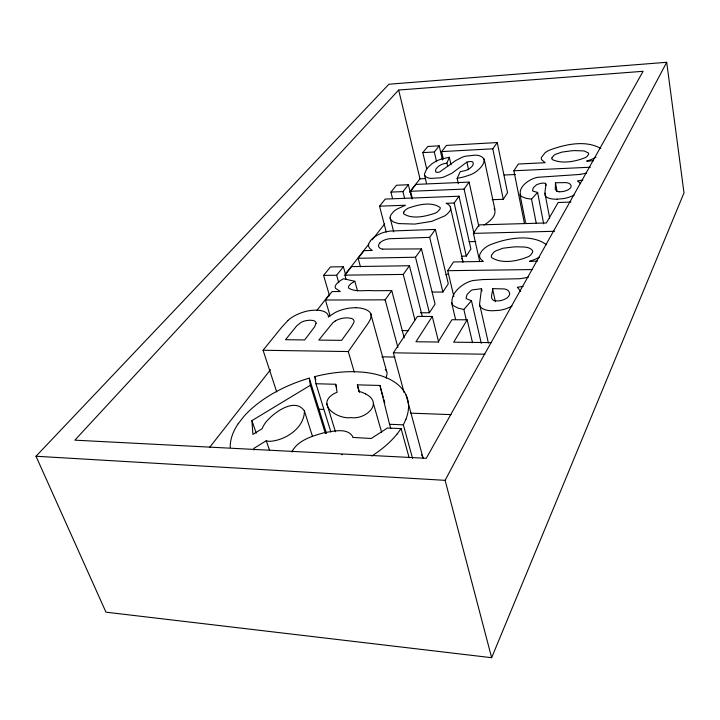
<?xml version="1.0" encoding="UTF-8"?>
<svg xmlns="http://www.w3.org/2000/svg" width="720" height="720" viewBox="0 0 720 720"><rect width="100%" height="100%" fill="white"/><g stroke="black" fill="none" stroke-linecap="round" stroke-linejoin="round"><path stroke-width="1.08" d="M365.58 393.921C384.435 403.488 364.788 420.057 351.009 417.573C338.724 419.715 315.765 405.387 333.081 394.227A13.869 7.236 -17.1 0 1 337.095 392.292L335.709 384.273L315.981 383.742L314.829 376.605A92.187 49.158 -18 0 1 354.843 371.709L362.439 372.132A92.214 49.176 -18 0 1 405.909 419.265M447.669 166.401L446.913 163.107L449.316 157.221L441.468 159.057A18.036 6.975 -13.1 0 0 436.329 161.073L431.883 163.8L427.986 167.463A62.811 24.687 -12.4 0 0 426.483 169.344L424.386 174.204L426.555 183.663M386.145 378.162L387.117 373.419A22.554 11.601 -16.2 0 0 386.631 371.448L370.701 313.65A23.139 10.944 -16 0 1 371.16 315.513L370.503 319.041L368.397 322.884L348.291 351.549L354.24 372.051M491.643 657.702L684 192.861L666.693 62.298L388.899 84.231L36 456.246L105.975 612.18L491.643 657.702L445.131 480.339L666.693 62.298M458.343 183.708L457.137 178.335L460.278 171.666L464.265 170.847A9.603 3.753 -12.8 0 0 467.604 169.65M412.533 458.298L403.335 424.827L405.972 419.265M404.127 392.661L393.363 352.818L417.456 316.422L432.27 316.458L415.953 341.757L438.138 342.009L451.935 319.734L467.172 319.797L453.69 342.18L491.4 342.603M526.239 223.047L524.376 223.101L524.646 222.651M420.453 312.759L429.399 312.768L435.06 304.074L421.452 248.904L382.788 249.111M432.153 292.086L442.899 292.023L448.299 283.734L435.33 229.437L390.537 231.03A18.495 7.902 -14.5 0 0 382.752 232.749A13.23 5.634 -14.5 0 0 380.124 233.766L376.677 235.539A23.589 10.107 -14.4 0 0 375.822 236.07M461.34 256.185L466.29 256.095L470.916 248.985L459.009 196.218L385.281 199.071L379.539 206.181L386.253 232.038M492.093 199.692L503.28 199.278L507.555 192.699L497.259 142.56L446.454 145.422L441.621 151.596L443.349 159.138M479.709 261.585L473.409 233.379L479.016 224.901L546.381 222.966L558.153 202.509L570.933 202.059M453.861 296.478L447.732 270.684L453.519 261.945L483.444 261.459L481.005 259.452L479.763 257.256A22.59 10.233 -12.1 0 1 479.871 254.259L481.833 250.902L484.506 248.265A24.048 10.89 -12.1 0 1 489.033 245.295C505.593 238.302 531.081 233.298 546.426 244.674M524.376 223.101L513.864 170.775L518.337 164.025L545.211 162.711L541.575 159.669A19.971 7.866 -11 0 1 541.431 157.401L545.13 152.73A21.267 8.37 -10.9 0 1 548.964 150.345C564.768 144.396 585.531 139.671 600.813 148.509M397.89 347.427L385.155 299.835L391.734 290.601L373.149 290.727C365.256 289.881 355.923 292.455 348.786 288.234A8.712 3.933 -15.5 0 1 348.885 285.885L351.054 283.59L354.825 281.286L357.507 290.925M414.945 319.878L403.263 274.428L409.455 265.743L351.585 266.616L344.916 275.139L346.14 279.459M429.399 312.768L415.512 257.238L421.452 248.904M442.899 292.023L429.678 237.366L435.33 229.437M466.29 256.095L454.167 203.013L459.009 196.218M474.075 233.874L464.094 189.09L469.08 182.097L415.944 184.401L410.553 191.286L412.389 198.792M503.28 199.278L492.795 148.815L497.259 142.56M238.248 423.711L243.693 416.664A92.376 49.266 -18 0 1 309.276 378.144L326.511 433.566M396.981 434.214L401.085 428.58L387.405 428.013L371.241 438.489L352.755 437.427A14.085 7.722 -17.7 0 0 352.674 436.473C346.788 427.221 332.631 431.514 323.649 432.81C312.309 436.122 298.764 439.938 292.428 450.792A14.382 7.839 -18.7 0 0 292.113 452.061M370.404 240.804L368.784 243.603A22.716 9.738 -14.4 0 0 368.55 246.15L369.711 248.427L372.276 250.443L364.113 250.614L358.119 258.273L360.459 266.805M449.478 211.554L447.336 213.885A20.961 8.73 -13.5 0 1 444.33 216.09L431.703 221.373L414.819 224.082L398.475 223.578L393.219 221.886L390.546 219.366A21.843 9.036 -13.9 0 1 390.177 216.855L391.077 214.587L393.507 211.68A20.484 8.469 -13.9 0 1 397.116 209.043L405.486 205.236L379.539 206.181M209.583 447.462L270.486 369.702M316.854 310.491L329.319 294.588M345.231 274.266L368.766 244.215M372.222 239.796L384.687 223.893M409.599 192.078L419.985 178.83L425.592 178.569M330.102 315.918L325.431 300.024L332.055 291.564L340.272 291.519L335.583 288.315A11.043 4.959 -15.7 0 1 335.286 287.712A12.501 5.616 -15.6 0 1 336.303 284.274A19.692 8.865 -15.5 0 1 341.199 280.098L343.494 278.748L354.825 281.286M329.526 295.785L323.586 275.4L336.636 275.238L343.368 266.742L345.789 275.31M392.571 198.612L390.924 192.096L402.939 191.601L408.384 184.725L411.84 198.828M426.708 169.02L422.829 152.613L434.331 151.992L439.218 145.827L442.467 160.02M276.705 391.896L263.07 350.262L281.637 327.33L287.865 320.58M323.586 275.4L330.426 266.94L343.368 266.742M390.924 192.096L396.459 185.247L408.384 184.725M422.829 152.613L427.797 146.475L439.218 145.827M379.935 242.955L379.764 243.153A12.672 5.454 -14.5 0 0 382.671 249.192M466.398 320.292L463.86 309.492L471.465 300.699L466.659 298.854A7.542 3.609 -12.9 0 1 466.362 298.53A7.911 3.789 -12.9 0 1 466.074 297.99L467.118 294.381L471.195 290.385A5.355 2.547 -12.9 0 1 472.284 289.881L481.509 288.72L481.995 290.898M536.22 223.146L531.522 199.179L537.606 192.411L533.169 191.205A6.615 2.745 -11.3 0 1 532.872 190.971A6.939 2.88 -11.3 0 1 532.575 190.584L533.214 187.866L536.544 184.761A4.707 1.944 -11.3 0 1 537.471 184.347C551.259 179.91 543.339 187.812 545.391 195.471M398.664 90.036L74.853 440.163L426.267 458.307L643.095 71.298L398.664 90.036L419.985 178.83M328.329 316.908L335.097 312.57A21.933 10.35 -16 0 1 340.992 310.104A22.311 10.53 -16 0 1 349.866 308.07L353.448 307.782A28.251 13.383 -16.1 0 1 355.941 307.746M309.276 378.126L310.374 385.263L251.919 420.624L252.891 434.394L262.134 428.688A44.406 23.49 -18.4 0 1 265.734 422.37C273.132 412.974 295.011 396.657 304.416 411.021C304.452 427.959 285.399 440.433 269.766 441.351A14.121 7.443 -19.2 0 1 266.283 440.73L253.89 448.371L254.007 449.991M335.331 320.967L333.873 321.93A11.817 5.598 -16.2 0 0 332.784 322.794L318.807 340.092L341.631 340.344L351.522 326.682L353.934 322.308A12.015 5.697 -16.1 0 0 353.07 319.347A9.855 4.671 -16.1 0 0 351.09 318.357L348.048 317.916A17.55 8.352 -16.2 0 0 346.509 317.889L345.114 317.952A11.412 5.409 -16.1 0 0 335.277 320.949M484.092 225.009C489.303 221.886 497.727 215.244 494.145 208.503M467.604 169.65A8.901 3.483 -12.8 0 0 468.342 169.281C470.574 168.021 474.975 164.682 472.698 161.955A4.743 1.845 -12.7 0 0 470.988 161.55L470.475 161.532A6.093 2.376 -12.7 0 0 469.71 161.559A4.185 1.629 -12.7 0 0 466.902 162.135L451.719 173.394L443.97 176.931A13.878 5.427 -13.2 0 1 440.415 177.822L430.965 178.416A15.174 5.922 -13.2 0 1 427.923 177.813L425.718 176.697L424.494 175.032M448.488 273.843L445.905 274.725M582.93 180.027L577.935 180.882A8.955 3.717 -10.5 0 0 577.539 180.954L580.689 183.672M523.17 286.353L517.824 287.199A10.197 4.914 -11.8 0 0 517.374 287.271L520.74 291.402M446.913 163.107L444.429 163.611A8.649 3.357 -13.1 0 0 440.874 164.835C438.552 166.023 434.07 169.263 435.879 172.053A3.456 1.35 -13.2 0 0 437.274 172.323A3.888 1.512 -13.2 0 0 437.886 172.305A3.213 1.251 -13.2 0 0 439.776 171.918L455.418 160.713L462.177 157.221A12.582 4.869 -12.7 0 1 465.651 156.177L475.146 155.169A16.164 6.273 -12.7 0 1 478.782 155.547C492.39 159.417 476.127 173.943 468.621 175.302A21.195 8.298 -12.9 0 1 462.141 177.336L457.137 178.335M441.621 151.596L492.795 148.815M593.451 160.794L586.674 161.118A24.588 9.693 -10.6 0 0 595.062 157.698M513.864 170.775L590.427 167.22M504.18 175.014L515.412 174.51M559.242 191.754A6.48 2.7 -10.9 0 1 557.046 191.358L555.291 189.459L555.471 182.772L565.848 182.601A10.269 4.266 -10.9 0 1 569.808 183.897L570.933 185.274A12.267 5.103 -10.9 0 1 570.582 187.74L569.898 188.541A8.082 3.366 -10.9 0 1 567.081 190.278A9.522 3.96 -10.9 0 1 565.956 190.71L565.569 190.845A8.091 3.366 -10.9 0 1 561.231 191.709L559.242 191.754M410.553 191.286L464.094 189.09M454.167 203.013L446.112 203.301L446.94 203.688A24.165 10.062 -13.6 0 1 450.423 206.982M557.172 199.188L563.346 198.612A16.578 6.939 -10.8 0 0 568.557 197.379L571.851 196.173A17.37 7.272 -10.8 0 0 574.119 195.102M473.409 233.379L554.589 231.282M429.678 237.366L389.385 238.743A8.433 3.618 -14.5 0 0 388.161 238.95A9.36 4.023 -14.5 0 0 379.827 242.955M469.062 241.668L475.776 241.515M358.119 258.273L415.512 257.238M529.704 261.279L537.291 261.153M447.732 270.684L532.134 269.568M344.916 275.139L403.263 274.428M492.534 288.648L504.126 288.918A11.7 5.625 -12.3 0 1 508.41 290.853L509.508 292.752A13.986 6.732 -12.3 0 1 508.851 296.037L507.987 297.081A9.207 4.446 -12.2 0 1 504.648 299.277A10.845 5.229 -12.3 0 1 503.334 299.799L502.893 299.961A9.225 4.446 -12.2 0 1 497.943 300.915L495.711 300.879A7.389 3.564 -12.3 0 1 493.299 300.24C489.402 297.648 493.119 292.383 492.534 288.648L495.414 301.725M325.431 300.024L385.155 299.835M402.003 330.588L408.744 330.633M263.07 350.262L348.291 351.549M393.363 352.818L484.911 354.222M381.933 356.85L394.902 357.066M358.803 391.338L357.381 384.858L379.935 385.461L383.256 397.314M318.933 409.239L323.109 409.383M410.778 413.163L451.053 414.621M379.935 385.461L389.556 424.278L403.335 424.827M341.415 454.644L342.315 454.689M36 456.246L445.131 480.339M531.522 199.179L526.185 198.333L521.973 196.731A18.765 7.794 -11.4 0 1 520.839 195.84C517.545 187.92 527.535 180.468 534.402 178.191A12.231 5.013 -11.3 0 1 536.49 177.57A9.801 4.014 -11.4 0 1 537.633 177.309L578.736 174.519A20.088 8.1 -10.6 0 0 580.248 174.321M463.86 309.492L458.001 308.088L453.51 305.73A21.384 10.26 -12.9 0 1 452.349 304.47C449.676 294.237 460.683 284.787 469.602 281.52A13.914 6.579 -12.8 0 1 471.996 280.791A11.151 5.265 -12.8 0 1 473.301 280.494L482.679 279.567L519.417 278.739A22.788 10.611 -11.7 0 0 521.127 278.541A36.216 16.713 -11.7 0 0 528.39 277.128M251.919 420.624L256.23 433.179M266.274 440.73L269.487 450.171M304.416 411.021L312.471 436.356M310.374 385.263L325.413 433.539M314.829 376.605L315.81 379.809M315.981 383.742L330.894 432.054M326.862 403.794L335.439 431.757M335.709 384.273L336.663 387.459M357.381 384.858L359.55 392.346M373.401 403.479L381.663 432.414M336.636 275.238L338.787 282.789M389.556 424.278L390.762 428.571M383.859 399.465L384.768 402.705M401.085 428.58L409.158 457.794M406.044 394.92L423.117 458.154M391.734 290.601L404.199 337.887M390.123 217.899L393.705 231.876M409.455 265.743L422.262 316.269M432.27 316.458L438.705 342.27M402.939 191.601L404.559 198.153M451.539 302.499L455.607 319.509M467.172 319.797L472.545 342.711M434.331 151.992L436.572 161.658M471.465 300.699L481.302 343.377M488.403 343.053L479.583 304.119L481.509 288.72M449.316 157.221L451.035 164.844M466.911 162.144L468.576 169.713M469.08 182.097L478.881 226.593M484.146 158.796L494.946 209.718M519.948 194.4L525.411 221.67M537.606 192.411L543.672 223.839M544.914 193.113L549.666 218.124M545.634 183.186L546.048 185.382M555.471 182.772L557.1 191.583M358.812 391.329A43.83 23.247 -17.5 0 1 365.571 393.921M421.515 454.698A89.604 51.732 -18.5 0 1 422.838 457.281M396.927 434.205A92.241 49.194 -18 0 1 371.718 456.066M230.229 447.444A92.376 49.266 -18 0 1 238.194 423.711M595.98 157.149A24.165 9.531 -10.6 0 1 595.512 157.419M586.638 173.034A31.959 12.78 -10.6 0 1 580.257 174.339M557.181 199.17A17.172 7.182 -10.9 0 1 545.157 195.525M539.406 257.13A27.819 12.627 -11.7 0 1 529.695 261.252M511.983 306.108A19.818 9.612 -12.3 0 1 509.319 307.449L505.503 308.907A18.909 9.18 -12.3 0 1 499.509 310.311L492.534 310.77A19.584 9.504 -12.3 0 1 479.52 305.253M287.784 320.571A24.723 11.502 -16.9 0 1 305.1 311.598A21.267 9.873 -16.9 0 1 315.099 310.185A22.563 10.485 -16.9 0 1 328.5 316.872M355.959 307.719A28.539 13.509 -16.1 0 1 365.652 309.528A25.749 12.186 -16 0 1 370.764 313.632M385.245 369.405A25.101 12.915 -16.3 0 1 386.685 371.43M370.44 240.804A24.327 10.431 -14.4 0 1 375.786 236.061M449.55 211.554A21.501 8.946 -13.5 0 0 450.324 207.009L462.636 260.244A21.024 9.54 -13.5 0 1 462.879 262.332M461.43 258.318A23.634 10.728 -13.6 0 1 462.69 260.235M316.08 323.235L314.649 326.79L304.668 339.939L285.525 339.723L296.874 325.665L301.122 322.371A8.46 3.942 -16.9 0 1 303.12 321.471A9.162 4.275 -16.9 0 1 306.576 320.544L309.303 320.256A14.967 7.011 -17 0 1 310.725 320.256L313.182 320.535A9.189 4.293 -16.9 0 1 315.477 321.732A10.566 4.932 -16.9 0 1 316.071 323.235M551.961 157.869L551.898 158.139A10.881 4.302 -10.9 0 0 552.321 159.579C562.374 164.196 575.307 161.577 585.351 157.599A10.998 4.356 -10.7 0 0 587.178 156.33L588.636 154.17A9.945 3.933 -10.6 0 0 588.411 153L584.145 150.939L574.857 150.606A53.496 21.744 -10.9 0 0 571.41 150.804L561.843 152.109L555.633 154.296A10.683 4.221 -10.9 0 0 553.626 155.592L551.961 157.869M491.481 255.366L491.391 255.717A12.312 5.598 -12.1 0 0 491.688 257.643C502.218 264.267 517.59 261.225 528.606 256.545A12.447 5.679 -11.7 0 0 530.775 254.943L532.62 252.153A11.25 5.13 -11.7 0 0 532.503 250.596C529.209 246.15 522.558 247.176 517.689 246.816A60.768 28.521 -12.2 0 0 513.846 246.924L503.091 248.202L495.963 250.803A12.087 5.49 -12.1 0 0 493.596 252.432L491.481 255.366M403.866 212.04L403.749 212.337A11.025 4.554 -13.8 0 0 403.812 213.957C412.812 219.564 425.835 216.387 435.438 213.057A10.881 4.509 -13.5 0 0 437.643 211.725L440.073 208.944A10.575 4.383 -13.5 0 0 440.163 207.567C431.568 201.213 417.879 204.795 408.321 208.125A10.908 4.5 -13.8 0 0 406.053 209.538L405.009 210.465A13.491 5.571 -13.8 0 0 404.217 211.428L403.866 212.04"/></g></svg>
